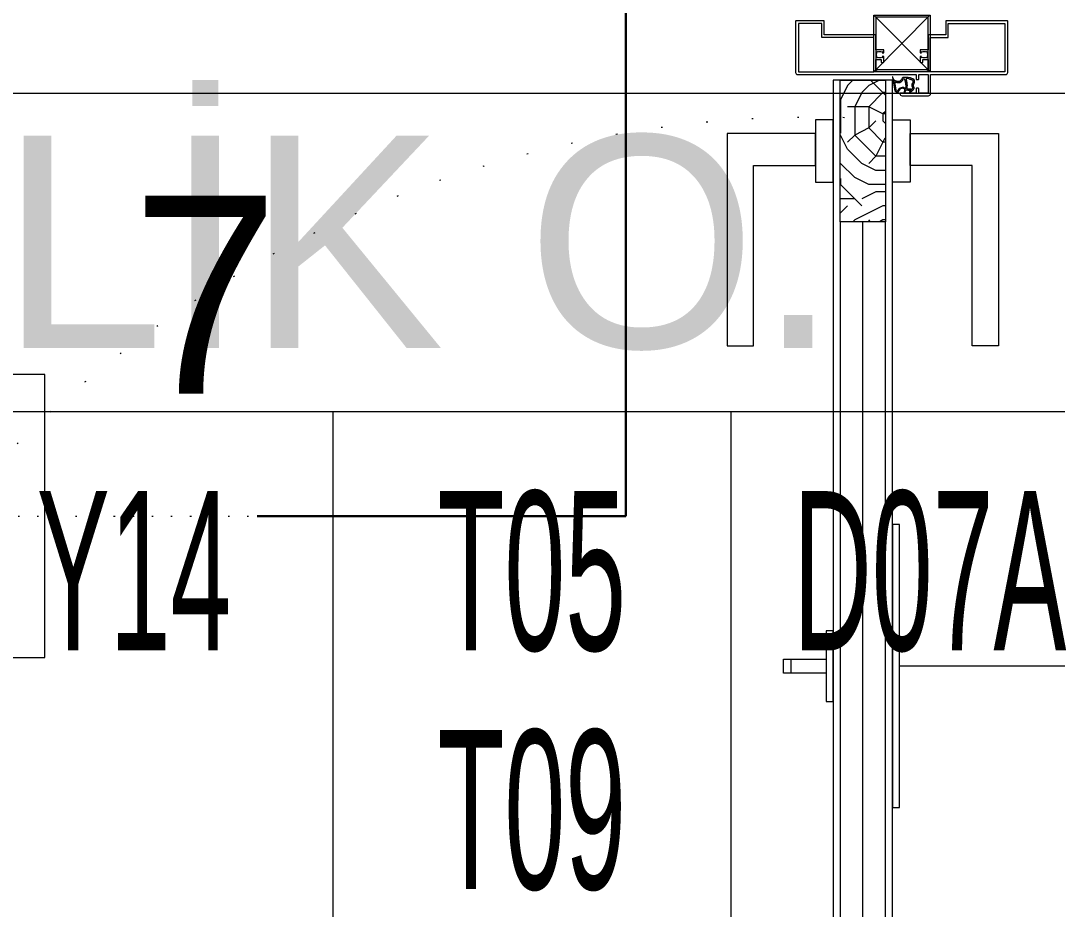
# Model space of a CAD drawing. Extents: x -2012 to 34975, y -1043 to 8321.
# Drawn here: x 4411 to 4484.3, y 3234.7 to 3297.5 of the extents above; entities that cross this region are included whole.
import ezdxf
from ezdxf.enums import TextEntityAlignment as Align

# ---------------------------------------------------------------- set-up
doc = ezdxf.new("R2010")
doc.units = 0
doc.header["$LTSCALE"] = 25
doc.linetypes.add('DOT2', pattern=[0.125, 0, -0.125])
doc.layers.get('0').update_dxf_attribs({"color": 9, "lineweight": 9})
for name, color, linetype, lineweight in [('06C', 9, 'Continuous', 9), ('06D', 9, 'Continuous', 9), ('09', 9, 'Continuous', 9), ('10', 9, 'Continuous', 9), ('12', 9, 'Continuous', 9), ('20', 9, 'DOT2', 9), ('21_MAHAL', 9, 'Continuous', 9), ('22', 8, 'Continuous', 9), ('31', 9, 'Continuous', 9), ('33', 9, 'BATTING', 9), ('E-KABLO', 7, 'Continuous', 30)]:
    doc.layers.add(name, color=color, linetype=linetype, lineweight=lineweight)
doc.styles.add('Arial', font='arial.ttf', dxfattribs={"height": 2.5})
doc.styles.add('MuuM_TEXT-STANDART', font='ARIALN.TTF')
doc.styles.add('TX-TEXT', font='')
doc.styles.get('TX-TEXT').set_extended_font_data('TrSah Futura Lt BT')
doc.linetypes.add('BATTING', pattern='A,0.0001,-0.1,[134,ltypeshp.shx,S=0.1,R=0,X=-0.1,Y=0],-0.2,[134,ltypeshp.shx,S=0.1,R=180,X=0.1,Y=0],-0.1', length=0.4001000000000002)

# ---------------------------------------------------------------- blocks, each defined once
blk = doc.blocks.new('p-korkasa_40x40')
at = {"layer": '10'}
for points in [[(-2, -2), (-2, -2, 4.557571570274368), (-2, -2), (2, -2.000000000000454, 6.895317174706505), (2, -2.000000000000454), (2, -2.000000000000454), (2, 2.000000000000454), (-2, 2), (-2, -2)], [(-1.85000000000582, -1.85000000000582), (-1.85000000000582, 1.85000000000582), (1.85000000000582, 1.85000000000582), (1.85000000000582, -1.85000000000582), (-1.85000000000582, -1.85000000000582, -4.556434831823175), (-1.85000000000582, -1.85000000000582)]]:
    blk.add_lwpolyline(points, format="xyb", close=True, dxfattribs=at)
for points in [[(2, -2.000000000000454), (-2, 2)], [(2, 2.000000000000454), (-2, -1.96874570933869)]]:
    blk.add_lwpolyline(points, dxfattribs=at)
blk = doc.blocks.new('p-krt-ahsapkapi90lık_2')
at = {"layer": '09'}
h = blk.add_hatch(dxfattribs=at)
h.set_pattern_fill('LOGEND', color=256, scale=10, style=0)
h.set_pattern_definition([(2.2e-15, (-13312.41443036621, 12798.00811659644), (9.999999999999996, -10), [3, -7]), (2.2e-15, (-13312.41443036621, 12797.50811659644), (9.999999999999996, -10), [3, -7]), (2.2e-15, (-13311.91443036621, 12796.50811659644), (9.999999999999996, -10), [2, -8]), (2.2e-15, (-13311.41443036621, 12795.50811659644), (9.999999999999996, -10), [1.5, -8.5]), (2.2e-15, (-13311.41443036621, 12794.50811659644), (9.999999999999996, -10), [1, -9]), (2.2e-15, (-13313.91443036621, 12793.50811659644), (9.999999999999996, -10), [0.5, -2.5, 0.5, -6.5]), (2.2e-15, (-13312.41443036621, 12793.00811659644), (9.999999999999996, -10), [0.5, -4, 1.5, -4]), (2.2e-15, (-13310.41443036621, 12792.50811659644), (9.999999999999996, -10), [0.5, -0.5, 0.5, -8.5]), (2.2e-15, (-13310.91443036621, 12792.00811659644), (9.999999999999996, -10), [0.5, -9.5]), (2.2e-15, (-13311.41443036621, 12791.00811659644), (9.999999999999996, -10), [1.5, -8.5]), (2.2e-15, (-13311.41443036621, 12790.00811659644), (9.999999999999996, -10), [2, -8]), (2.2e-15, (-13311.91443036621, 12789.00811659644), (9.999999999999996, -10), [2.5, -3, 0.5, -4]), (270, (-13315.91443036621, 12795.00811659644), (-10, -9.999999999999996), [0.5, -1, 2.5, -6]), (270, (-13315.41443036621, 12794.00811659644), (-10, -9.999999999999996), [0.5, -0.5, 1.5, -7.5]), (270, (-13314.91443036621, 12790.00811659644), (-10, -9.999999999999996), [1, -9]), (270, (-13314.41443036621, 12794.00811659644), (-10, -9.999999999999996), [2, -3, 0.5, -4.5]), (270, (-13313.91443036621, 12788.50811659644), (-10, -9.999999999999996), [0.5, -9.5]), (270, (-13313.41443036621, 12793.50811659644), (-10, -9.999999999999996), [1.5, -8.5]), (270, (-13312.41443036621, 12793.00811659644), (-10, -9.999999999999996), [1, -9]), (270, (-13311.41443036621, 12793.00811659644), (-10, -9.999999999999996), [0.5, -1.5, 1.5, -6.5]), (270, (-13310.91443036621, 12792.50811659644), (-10, -9.999999999999996), [0.5, -9.5]), (270, (-13310.41443036621, 12794.50811659644), (-10, -9.999999999999996), [1.399999999999999, -8.6]), (270, (-13309.91443036621, 12796.50811659644), (-10, -9.999999999999996), [1, -9]), (270, (-13308.91443036621, 12792.50811659644), (-10, -9.999999999999996), [0.5, -9.5]), (270, (-13307.91443036621, 12793.00811659644), (-10, -9.999999999999996), [1.5, -8.5]), (270, (-13306.91443036621, 12793.00811659644), (-10, -9.999999999999996), [1.5, -8.5]), (314.9999999999999, (-13308.41443036621, 12797.00811659644), (-3.3e-15, -10.00000000019025), [0.7071000000000001, -0.7071000000000001, 0.7071000000000001, -12.02083562]), (314.9999999999999, (-13310.41443036621, 12794.50811659644), (-3.3e-15, -10.00000000019025), [1.414199999999999, -12.72793562]), (314.9999999999999, (-13314.41443036621, 12789.50811659644), (-3.3e-15, -10.00000000019025), [1.414199999999999, -12.72793562]), (314.9999999999999, (-13312.41443036621, 12792.00811659644), (-3.3e-15, -10.00000000019025), [1.414199999999999, -12.72793562]), (314.9999999999999, (-13311.91443036621, 12794.00811659644), (-3.3e-15, -10.00000000019025), [1.414199999999999, -12.72793562]), (314.9999999999999, (-13308.91443036621, 12796.00811659644), (-3.3e-15, -10.00000000019025), [1.414199999999999, -12.72793562]), (314.9999999999999, (-13309.91443036621, 12795.50811659644), (-3.3e-15, -10.00000000019025), [2.121319999999998, -12.02081562]), (314.9999999999999, (-13312.91443036621, 12791.00811659644), (-3.3e-15, -10.00000000019025), [0.7071000000000001, -13.43503562]), (314.9999999999999, (-13313.41443036621, 12790.00811659644), (-3.3e-15, -10.00000000019025), [0.7071000000000001, -13.43503562]), (314.9999999999999, (-13309.41443036621, 12790.00811659644), (-3.3e-15, -10.00000000019025), [0.7071000000000001, -13.43503562]), (314.9999999999999, (-13313.41443036621, 12795.00811659644), (-3.3e-15, -10.00000000019025), [0.7071000000000001, -13.43503562]), (314.9999999999999, (-13307.91443036621, 12791.50811659644), (-3.3e-15, -10.00000000019025), [0.7071000000000001, -13.43503562]), (314.9999999999999, (-13311.41443036621, 12792.50811659644), (-3.3e-15, -10.00000000019025), [0.7071000000000001, -13.43503562]), (314.9999999999999, (-13310.41443036621, 12791.50811659644), (-3.3e-15, -10.00000000019025), [0.7071000000000001, -13.43503562]), (224.9999999999999, (-13310.91443036621, 12793.50811659644), (-10.00000000019025, 3.3e-15), [0.7071000000000001, -0.7071000000000001, 2.121319999999998, -10.60661562]), (224.9999999999999, (-13309.41443036621, 12793.50811659644), (-10.00000000019025, 3.3e-15), [0.7071000000000001, -13.43503562]), (224.9999999999999, (-13309.41443036621, 12797.00811659644), (-10.00000000019025, 3.3e-15), [0.7071000000000001, -13.43503562]), (224.9999999999999, (-13311.41443036621, 12794.50811659644), (-10.00000000019025, 3.3e-15), [0.7071000000000001, -13.43503562]), (224.9999999999999, (-13309.91443036621, 12792.50811659644), (-10.00000000019025, 3.3e-15), [0.7071000000000001, -13.43503562]), (224.9999999999999, (-13312.41443036621, 12795.00811659644), (-10.00000000019025, 3.3e-15), [0.7071000000000001, -13.43503562]), (224.9999999999999, (-13308.41443036621, 12795.00811659644), (-10.00000000019025, 3.3e-15), [0.7071000000000001, -13.43503562]), (224.9999999999999, (-13315.41443036621, 12798.00811659644), (-10.00000000019025, 3.3e-15), [0.7071000000000001, -13.43503562]), (224.9999999999999, (-13314.91443036621, 12797.50811659644), (-10.00000000019025, 3.3e-15), [1.414199999999999, -12.72793562]), (224.9999999999999, (-13314.41443036621, 12797.00811659644), (-10.00000000019025, 3.3e-15), [1.414199999999999, -12.72793562]), (224.9999999999999, (-13313.41443036621, 12797.00811659644), (-10.00000000019025, 3.3e-15), [1.414199999999999, -12.72793562]), (224.9999999999999, (-13312.91443036621, 12796.00811659644), (-10.00000000019025, 3.3e-15), [1.414199999999999, -12.72793562]), (224.9999999999999, (-13308.91443036621, 12792.00811659644), (-10.00000000019025, 3.3e-15), [1.414199999999999, -12.72793562]), (224.9999999999999, (-13306.91443036621, 12797.00811659644), (-10.00000000019025, 3.3e-15), [1.414199999999999, -12.72793562]), (224.9999999999999, (-13306.41443036621, 12789.00811659644), (-10.00000000019025, 3.3e-15), [1.414199999999999, -12.72793562]), (224.9999999999999, (-13306.41443036621, 12790.00811659644), (-10.00000000019025, 3.3e-15), [1.414199999999999, -12.72793562]), (224.9999999999999, (-13307.41443036621, 12790.50811659644), (-10.00000000019025, 3.3e-15), [1.414199999999999, -12.72793562]), (224.9999999999999, (-13314.41443036621, 12790.50811659644), (-10.00000000019025, 3.3e-15), [2.121319999999998, -12.02081562]), (224.9999999999999, (-13307.91443036621, 12791.50811659644), (-10.00000000019025, 3.3e-15), [2.121319999999998, -12.02081562]), (333.4349487999999, (-13313.41443036621, 12788.50811659644), (10.00000000000094, -4.0006493e-09), [1.117999999999998, -21.24267976999997]), (333.4349487999999, (-13313.41443036621, 12793.50811659644), (10.00000000000094, -4.0006493e-09), [1.117999999999998, -21.24267976999997]), (333.4349487999999, (-13312.41443036621, 12790.50811659644), (10.00000000000094, -4.0006493e-09), [1.117999999999998, -21.24267976999997]), (333.4349487999999, (-13309.41443036621, 12797.50811659644), (10.00000000000094, -4.0006493e-09), [1.117999999999998, -21.24267976999997]), (333.4349487999999, (-13309.91443036621, 12796.50811659644), (10.00000000000094, -4.0006493e-09), [1.117999999999998, -21.24267976999997]), (333.4349487999999, (-13312.91443036621, 12794.50811659644), (10.00000000000094, -4.0006493e-09), [1.117999999999998, -21.24267976999997]), (333.4349487999999, (-13312.91443036621, 12789.50811659644), (10.00000000000094, -4.0006493e-09), [1.117999999999998, -21.24267976999997]), (333.4349487999999, (-13309.91443036621, 12792.50811659644), (10.00000000000094, -4.0006493e-09), [2.235999999999996, -20.12467976999998]), (296.5650511799998, (-13309.91443036621, 12791.00811659644), (5.099821e-10, -10.00000000000094), [1.117999999999975, -21.24267976999961]), (296.5650511799998, (-13308.41443036621, 12794.00811659644), (5.099821e-10, -10.00000000000094), [1.117999999999975, -21.24267976999961]), (296.5650511799998, (-13313.41443036621, 12792.00811659644), (5.099821e-10, -10.00000000000094), [1.117999999999975, -21.24267976999961]), (296.5650511799998, (-13315.41443036621, 12791.50811659644), (5.099821e-10, -10.00000000000094), [1.117999999999975, -21.24267976999961]), (296.5650511799998, (-13309.41443036621, 12793.50811659644), (5.099821e-10, -10.00000000000094), [1.117999999999975, -21.24267976999961]), (296.5650511799998, (-13310.41443036621, 12793.50811659644), (5.099821e-10, -10.00000000000094), [1.117999999999975, -21.24267976999961]), (296.5650511799998, (-13314.41443036621, 12792.00811659644), (5.099821e-10, -10.00000000000094), [2.23599999999995, -20.12467976999961]), (296.5650511799998, (-13306.91443036621, 12795.50811659644), (5.099821e-10, -10.00000000000094), [2.23599999999995, -20.12467976999961]), (296.5650511799998, (-13307.91443036621, 12795.00811659644), (5.099821e-10, -10.00000000000094), [2.23599999999995, -20.12467976999961]), (243.4349487999999, (-13315.91443036621, 12796.50811659644), (-4.0006526e-09, -10.00000000000094), [1.117999999999979, -21.24267976999967]), (243.4349487999999, (-13315.91443036621, 12791.00811659644), (-4.0006526e-09, -10.00000000000094), [1.117999999999979, -21.24267976999967]), (243.4349487999999, (-13313.91443036621, 12798.00811659644), (-4.0006526e-09, -10.00000000000094), [1.117999999999979, -21.24267976999967]), (243.4349487999999, (-13314.91443036621, 12789.00811659644), (-4.0006526e-09, -10.00000000000094), [1.117999999999979, -21.24267976999967]), (243.4349487999999, (-13313.91443036621, 12795.00811659644), (-4.0006526e-09, -10.00000000000094), [1.117999999999979, -21.24267976999967]), (243.4349487999999, (-13311.91443036621, 12794.00811659644), (-4.0006526e-09, -10.00000000000094), [1.117999999999979, -21.24267976999967]), (243.4349487999999, (-13310.91443036621, 12792.00811659644), (-4.0006526e-09, -10.00000000000094), [1.117999999999979, -21.24267976999967]), (243.4349487999999, (-13315.41443036621, 12796.00811659644), (3.2114650989e-06, -10.00000160773382), [1.117999999999979, -21.24267976999967]), (243.4349487999999, (-13312.91443036621, 12794.50811659644), (-4.0006526e-09, -10.00000000000094), [1.117999999999979, -21.24267976999967]), (243.4349487999999, (-13309.91443036621, 12795.50811659644), (-4.0006526e-09, -10.00000000000094), [1.117999999999979, -21.24267976999967]), (243.4349487999999, (-13308.91443036621, 12794.50811659644), (-4.0006526e-09, -10.00000000000094), [1.117999999999979, -21.24267976999967]), (243.4349487999999, (-13306.91443036621, 12791.50811659644), (-4.0006526e-09, -10.00000000000094), [1.117999999999979, -21.24267976999967]), (243.4349487999999, (-13314.41443036621, 12788.50811659644), (-4.0006526e-09, -10.00000000000094), [1.117999999999979, -21.24267976999967]), (243.4349487999999, (-13315.91443036621, 12789.00811659644), (-4.0006526e-09, -10.00000000000094), [2.235999999999958, -20.12467976999968]), (243.4349487999999, (-13314.41443036621, 12796.00811659644), (-4.0006526e-09, -10.00000000000094), [2.235999999999958, -20.12467976999968]), (206.5650511799999, (-13315.91443036621, 12797.50811659644), (-10.00000000000094, -5.099854e-10), [1.117999999999994, -21.24267976999997]), (206.5650511799999, (-13307.41443036621, 12798.00811659644), (-10.00000000000094, -5.099854e-10), [1.117999999999994, -21.24267976999997]), (206.5650511799999, (-13307.91443036621, 12793.00811659644), (-10.00000000000094, -5.099854e-10), [1.117999999999994, -21.24267976999997]), (206.5650511799999, (-13311.91443036621, 12796.50811659644), (-10.00000000000094, -5.099854e-10), [1.117999999999994, -21.24267976999997]), (206.5650511799999, (-13312.41443036621, 12797.50811659644), (-10.00000000000094, -5.099854e-10), [1.117999999999994, -21.24267976999997]), (206.5650511799999, (-13311.41443036621, 12795.50811659644), (-10.00000000000094, -5.099854e-10), [1.117999999999994, -21.24267976999997]), (206.5650511799999, (-13308.41443036621, 12789.50811659644), (-10.00000000000094, -5.099854e-10), [1.117999999999994, -21.24267976999997]), (206.5650511799999, (-13307.41443036621, 12789.00811659644), (-10.00000000000094, -5.099854e-10), [2.235999999999995, -20.12467976999996])])
h.paths.add_polyline_path([(-82.06295667743686, -8.624922849336144), (-82.06295667743686, -8.657251558408461), (-81.26796583733085, -8.657251558408461), (-81.26796583733085, -8.624922849336144), (-80.74999999998543, -8.624922849336144), (-80.74999999998543, -8.657251558408461), (-79.79999999998836, -8.657251558408461), (-79.79999999998836, -11.79259414026455), (-80.74999999998543, -11.79259414026455), (-80.74999999998543, -11.82492284933687), (-81.26796583733085, -11.82492284933687), (-81.26796583733085, -11.79259414026455), (-82.06295667743686, -11.79259414026455), (-82.06295667743686, -11.82492284933687), (-85.79999999998836, -11.82492284933687), (-85.79999999998836, -8.624922849336144)])
h.paths.add_polyline_path([(-78.33203416264587, -8.657251558408461), (-77.53704332253983, -8.657251558408461), (-77.53704332253983, -8.624922849336144), (-75.80008858542716, -8.624922849336144), (-75.80008858542716, -11.82492284933687), (-77.53704332253983, -11.82492284933687), (-77.53704332253983, -11.79259414026455), (-78.33203416264587, -11.79259414026455), (-78.33203416264587, -11.82492284933687), (-78.84999999998399, -11.82492284933687), (-78.84999999999127, -11.79259414026455), (-79.79999999998836, -11.79259414026455), (-79.79999999998836, -8.657251558408461), (-78.84999999999127, -8.657251558408461), (-78.84999999999127, -8.624922849336144), (-78.33203416264587, -8.624922849336144)])
at = {"layer": '10'}
h = blk.add_hatch(color=256, dxfattribs=at)
edge = h.paths.add_edge_path()
edge.add_spline(control_points=[(-84.91241686967986, -6.917947239577187), (-84.95189052585918, -6.864285404019027), (-85.02342378612956, -6.767040648392137), (-85.13020272284483, -6.672551900635879), (-85.21634565771092, -6.56495741051185), (-85.32515451245854, -6.619789821685117), (-85.42739724352576, -6.655564719592802), (-85.53593551152152, -6.631291630532358), (-85.62040257077751, -6.563945441441318), (-85.71350848439033, -6.561248048150446), (-85.82809680374339, -6.564730564077762), (-85.8992461604721, -6.726158637186017), (-85.98372597599518, -6.899314346734173), (-86.00441399060219, -7.134035352879434), (-85.97919688548427, -7.290541999904237), (-85.98614067231394, -7.437838338730212), (-85.8723159346846, -7.450463377128467), (-85.80046526710794, -7.534430192525178), (-85.6870381912886, -7.619523208722966), (-85.70929536579204, -7.744473672792081), (-85.72681202101377, -7.861084602525806), (-85.7675793090311, -8.006740419761625), (-85.89443736143585, -8.054464717537483), (-86.07184330130985, -8.102956709717546), (-86.02376578051191, -8.124730455227107), (-85.99945321428824, -8.131829164365625)], knot_values=[0, 0, 0, 0, 1.972481329933421, 3.574485720078666, 4.45923172184263, 5.627326994262999, 6.631388320856649, 7.787072978740821, 8.75015276194368, 9.776376719050775, 10.52172028727109, 11.98318526219924, 14.34903833668033, 16.62296311174929, 18.66660599276623, 19.53265988375316, 20.30320742306432, 21.53106540985929, 22.8950020509257, 24.14050273090668, 24.94140504827469, 26.57643914558082, 28.1214307914516, 29.40842415818681, 30.06904306217089, 30.06904306217089, 30.06904306217089, 30.06904306217089], degree=3, periodic=0)
edge.add_arc((-85.99384772445774, -8.112630766419898), 0.0200000000000125, 613.7234121128038, 639.6961277373919)
edge.add_line((-85.990479269225, -8.132345063499088), (-85.03858532772212, -7.969701063923821))
edge.add_spline(control_points=[(-85.03858532771847, -7.969701063924731), (-85.0112120002304, -7.923379809053586), (-84.95669608318713, -7.857859637028012), (-84.95094408858859, -7.754046141290018), (-84.96694217213373, -7.691756071802956), (-84.9663047588838, -7.698385908424826), (-85.03769904914225, -7.674495467359519), (-85.03769904914225, -7.674495467359519)], knot_values=[0, 0, 0, 0, 0.2230052084876708, 0.4469780816912642, 0.8022655540997069, 1.018676818468204, 1.060393501096338, 1.060393501096338, 1.060393501096338, 1.060393501096338], degree=3, periodic=0)
edge.add_arc((-84.9842358185997, -7.440021336580683), 0.2404920685283454, 488.8576386954631, 617.1553904040015, ccw=False)
edge.add_spline(control_points=[(-85.13511753539933, -7.252748427272308), (-85.1087978296491, -7.270489090347838), (-85.0507449812576, -7.269479121718178), (-84.95404166801019, -7.323419167252723), (-84.95561594152969, -7.205667391433963), (-85.14868430822389, -7.194337360197097), (-85.08619836642174, -7.039898625760543), (-85.09875890660624, -6.792038827075884), (-84.98261839940824, -6.926091087494568), (-84.93152999118321, -6.920164489762099), (-84.91241686967986, -6.917947239577187)], knot_values=[1.684532790128255, 1.684532790128255, 1.684532790128255, 1.684532790128255, 1.827512949640418, 2.001131811412198, 2.034132841388928, 2.383878172112238, 2.570749579948123, 2.81730155771981, 2.995364809708569, 3.101801527567439, 3.101801527567439, 3.101801527567439, 3.101801527567439], degree=3, periodic=0)
edge = h.paths.add_edge_path(flags=16)
edge.add_spline(control_points=[(-85.69245044419222, -7.943256781123637), (-85.67617170473386, -7.926611503462482), (-85.65991805079102, -7.907280197752698), (-85.63712323496296, -7.869624002702039), (-85.63009669488382, -7.855043038623988), (-85.62622697611368, -7.84651781845605)], knot_values=[4.696285649924368, 4.696285649924368, 4.696285649924368, 4.696285649924368, 4.79612257682362, 4.79612257682362, 4.854419796380462, 4.854419796380462, 4.854419796380462, 4.854419796380462], degree=3, periodic=0)
edge.add_spline(control_points=[(-85.62622697611368, -7.84651781845605), (-85.62639217221293, -7.843491241717856), (-85.62634431691546, -7.840454012959527), (-85.62599751088419, -7.830654365618103), (-85.6254855950756, -7.823038918166274), (-85.62407014972996, -7.80657036768025), (-85.62319709649456, -7.797886598222246), (-85.6211618914458, -7.780213612386433), (-85.62002240029688, -7.771517570217839), (-85.61633801805874, -7.746135934710763), (-85.61346631609922, -7.727815247631952), (-85.61019387181294, -7.686167062147432), (-85.6095047521885, -7.662891489671893), (-85.61554820334277, -7.625744769531593), (-85.61878033128595, -7.612864554914268), (-85.62976943990363, -7.581369700179493), (-85.63913722647702, -7.564312605471059), (-85.65973395550827, -7.534303680644371), (-85.6712469915874, -7.521292778848874), (-85.6942966950155, -7.497871210132871), (-85.70545581123588, -7.487711023721203), (-85.72623104826926, -7.469766251582768), (-85.73600692904436, -7.461798483294842), (-85.7551670200919, -7.4458818424755), (-85.7649632566463, -7.437726406991715), (-85.7944018574708, -7.415018424264418), (-85.81583520009734, -7.400162153662678), (-85.84141278986499, -7.387561592746352)], knot_values=[3.795205768767631, 3.795205768767631, 3.795205768767631, 3.795205768767631, 3.825435281411388, 3.825435281411388, 3.876175829762433, 3.876175829762433, 3.923120005564896, 3.923120005564896, 3.970064181367359, 3.970064181367359, 4.056079576782027, 4.056079576782027, 4.1420949721967, 4.1420949721967, 4.181856208153813, 4.181856208153813, 4.244411595576305, 4.244411595576305, 4.309456277789172, 4.309456277789172, 4.374500960002043, 4.374500960002043, 4.436400391423946, 4.436400391423946, 4.498299822845847, 4.498299822845847, 4.605733337985941, 4.605733337985941, 4.605733337985941, 4.605733337985941], degree=3, periodic=0)
edge.add_arc((-85.80782653280039, -7.319385619433888), 0.0759999999999773, 477.222189992527, 603.7732677223272, ccw=False)
edge.add_arc((-85.42277503076183, -8.223052336219553), 1.058097748058568, 798.8376998673891, 833.3761552425167, ccw=False)
edge.add_arc((-85.22178951548267, -7.204596749437767), 0.0200000000000284, 689.8045860840282, 798.9000715373778, ccw=False)
edge.add_arc((-84.93800291658407, -7.429473832107758), 0.3422998841750275, 861.1287320440588, 965.5119483040053)
edge.add_arc((-85.10197943760431, -7.808249349916878), 0.0708012071070941, 630.1577279099495, 791.8184495585259, ccw=False)
edge.add_line((-85.10178453123808, -7.879050288745928), (-85.67478329710866, -7.976954904974263))
edge.add_arc((-85.67815175233409, -7.957240607895073), 0.019999999999999, 495.6378390656023, 639.6961277305409, ccw=False)
edge = h.paths.add_edge_path(flags=16)
edge.add_spline(control_points=[(-85.92777787787054, -7.073415549322817), (-85.92724453016855, -7.071483857656858), (-85.92670610732601, -7.06955013065817), (-85.91682294035125, -7.034343986131713), (-85.90601336515103, -7.000461790816189), (-85.89418731540353, -6.966001341246736), (-85.89379462554643, -6.964859911888198), (-85.89340117003303, -6.963719069251965)], knot_values=[2.606882164150666, 2.606882164150666, 2.606882164150666, 2.606882164150666, 2.618308665253161, 2.618308665253161, 2.814704777591772, 2.814704777591772, 2.821436412206805, 2.821436412206805, 2.821436412206805, 2.821436412206805], degree=3, periodic=0)
edge.add_spline(control_points=[(-85.89340117003303, -6.963719069251965), (-85.88231552170325, -6.931575714093922), (-85.87062207479177, -6.899898122930608), (-85.85796293670866, -6.867181486701156), (-85.85737921987311, -6.865676693483692), (-85.85679395194165, -6.864171658191481)], knot_values=[2.408074102405524, 2.408074102405524, 2.408074102405524, 2.408074102405524, 2.597738580129102, 2.597738580129102, 2.606882164150666, 2.606882164150666, 2.606882164150666, 2.606882164150666], degree=3, periodic=0)
edge.add_spline(control_points=[(-85.85679395194165, -6.864171658191481), (-85.85109370060668, -6.849513278822997), (-85.84524631346721, -6.83483193675056), (-85.83253770699957, -6.803616380413582), (-85.82560582749285, -6.786977167943405), (-85.81301002277176, -6.757336136895901), (-85.8076096848381, -6.744686314275893), (-85.8020567310159, -6.732009424922579)], knot_values=[2.149006277224146, 2.149006277224146, 2.149006277224146, 2.149006277224146, 2.238060749371884, 2.238060749371884, 2.336258805541188, 2.336258805541188, 2.408074102405524, 2.408074102405524, 2.408074102405524, 2.408074102405524], degree=3, periodic=0)
edge.add_spline(control_points=[(-85.8020567310159, -6.732009424922579), (-85.80001674440427, -6.727352320725912), (-85.79795616068441, -6.722691563587433), (-85.79199150962086, -6.709361042638191), (-85.78817100950982, -6.701321083466607), (-85.78105523244449, -6.687153471215423), (-85.77775809278681, -6.680996047176447), (-85.77176572962344, -6.670640165171786), (-85.76926390406152, -6.666603096025938), (-85.76629840686655, -6.662866075217607)], knot_values=[1.977607441624772, 1.977607441624772, 1.977607441624772, 1.977607441624772, 2.003990200929743, 2.003990200929743, 2.053089229014396, 2.053089229014396, 2.101047753119271, 2.101047753119271, 2.149006277224144, 2.149006277224144, 2.149006277224144, 2.149006277224144], degree=3, periodic=0)
edge.add_arc((-85.75063182792655, -6.675298223228309), 0.0200000000000304, 810.5555631517886, 861.5663893431632, ccw=False)
edge.add_spline(control_points=[(-85.75299877214276, -6.655438777743252), (-85.75187288088637, -6.655304588606668), (-85.75072960987744, -6.655195447357983), (-85.74462242020672, -6.654696926234464), (-85.73851066089266, -6.654454105937475), (-85.72128280498873, -6.654075918966553), (-85.70943071841612, -6.654088638628309), (-85.6993613856248, -6.654390755968051)], knot_values=[1.69878072459484, 1.69878072459484, 1.69878072459484, 1.69878072459484, 1.709176364630534, 1.709176364630534, 1.751194216338215, 1.751194216338215, 1.814824352558606, 1.814824352558606, 1.814824352558606, 1.814824352558606], degree=3, periodic=0)
edge.add_spline(control_points=[(-85.6993613856248, -6.654390755968051), (-85.69926469319762, -6.654393657099718), (-85.69916816515615, -6.654396584915958), (-85.69000581126602, -6.654677514594368), (-85.68216809326256, -6.655264700875702), (-85.67219494781602, -6.656535206879197), (-85.66916829611002, -6.657019545960794), (-85.66359999036649, -6.658133582845039), (-85.66168751182705, -6.658595444099772), (-85.65704070856009, -6.659858617924327), (-85.65426319409744, -6.660818601889333), (-85.65010678641556, -6.662671333306206), (-85.64861359064527, -6.663408908087149), (-85.64541914484289, -6.665064819600956), (-85.64392279823369, -6.665860911671188), (-85.63990738075518, -6.668080501392978), (-85.63813671409297, -6.669107113979408), (-85.63630756733619, -6.670198898271337)], knot_values=[1.498288754767149, 1.498288754767149, 1.498288754767149, 1.498288754767149, 1.498899773643438, 1.498899773643438, 1.55638679152604, 1.55638679152604, 1.58513030046734, 1.58513030046734, 1.61387380940864, 1.61387380940864, 1.646408564364206, 1.646408564364206, 1.665384561853024, 1.665384561853024, 1.684360559341839, 1.684360559341839, 1.69878072459484, 1.69878072459484, 1.69878072459484, 1.69878072459484], degree=3, periodic=0)
edge.add_line((-85.63630756733619, -6.670198898271337), (-85.59268582783261, -6.696235917906049))
edge.add_line((-85.59268582783261, -6.696235917908777), (-85.50717331455235, -6.729409159046099))
edge.add_line((-85.50717331455235, -6.729409159044735), (-85.43151368949839, -6.737607307852612))
edge.add_line((-85.43151368949475, -6.737607307852158), (-85.3261518759682, -6.716470338265933))
edge.add_spline(control_points=[(-85.3261518759682, -6.716470338262298), (-85.31712462045834, -6.713190918402687), (-85.30836485675536, -6.709708192924152), (-85.2820235105173, -6.698784392789094), (-85.26627040450694, -6.691531791835582), (-85.25382427850126, -6.686714677227428)], knot_values=[0.9322138717899155, 0.9322138717899155, 0.9322138717899155, 0.9322138717899155, 0.9728151593248144, 0.9728151593248144, 1.059280169269481, 1.059280169269481, 1.059280169269481, 1.059280169269481], degree=3, periodic=0)
edge.add_arc((-85.24660536170995, -6.705366412814327), 0.0199999999999873, 761.1876026072525, 834.1288367209762, ccw=False)
edge.add_spline(control_points=[(-85.23180271664752, -6.691917186108184), (-85.22496063667494, -6.699447796119784), (-85.21607690208474, -6.709733010724447), (-85.20713799075749, -6.719466676277079), (-85.2071239508441, -6.719481963518772), (-85.20710991125816, -6.719497249443518)], knot_values=[0.6191493752113117, 0.6191493752113117, 0.6191493752113117, 0.6191493752113117, 0.6800377646677511, 0.6800377646677511, 0.6801335518299229, 0.6801335518299229, 0.6801335518299229, 0.6801335518299229], degree=3, periodic=0)
edge.add_line((-85.20710991125816, -6.719497249443518), (-85.18161459536711, -6.746335141001508))
edge.add_arc((-85.23593068309854, -6.799493043647088), 0.0760000000000115, 741.8248503193474, 764.3825803939202, ccw=False)
edge.add_line((-85.16537800818331, -6.771238485387582), (-85.1623035818302, -6.845903450998776))
edge.add_line((-85.16230358183383, -6.845903451001504), (-85.16654401335836, -6.929206083145345))
edge.add_line((-85.16654401335107, -6.929206083143067), (-85.1706110223895, -7.009101856953747))
edge.add_line((-85.1706110223895, -7.009101856954657), (-85.17297653384956, -7.055571969668563))
edge.add_line((-85.17297653384594, -7.055571969667652), (-85.17297978936404, -7.055577664500557))
edge.add_arc((-85.24828632877325, -7.045334367998293), 0.0760000000000394, 622.7718027218857, 712.2540888927069, ccw=False)
edge.add_line((-85.2578487607243, -7.120730388418451), (-85.2577030322791, -7.120689963657237))
edge.add_line((-85.2577030322791, -7.120689963656332), (-85.32453509727202, -7.108291905025452))
edge.add_line((-85.32453509727202, -7.108291905027727), (-85.41549911673792, -7.098951587460303))
edge.add_line((-85.41549911673063, -7.098951587457122), (-85.54397923942815, -7.100184649608308))
edge.add_line((-85.5439792394318, -7.100184649611036), (-85.61155897399657, -7.107619667228847))
edge.add_line((-85.61155897399294, -7.107619667225663), (-85.75239759660325, -7.138757753914432))
edge.add_arc((-85.47032483902149, -8.0805044295048), 0.9830828253785207, 826.6740540243767, 831.084137855976)
edge.add_arc((-85.85451898338944, -7.093642619765888), 0.0760000000000061, 524.5649605422865, 653.6945358760281, ccw=False)
at = {"layer": '06C'}
blk.add_line((-44.90000001470252, -15.32496892659401), (-43.90000001470252, -15.32496892659401), dxfattribs=at)
for points in [[(-41.90000001470253, -12.82496892659401), (-41.90000001470253, -12.32496892659401), (-46.90000001470251, -12.32496892659401), (-46.90000001470251, -12.82496892659401)], [(-44.90000001470252, -15.82496892659401), (-44.90000001470252, -12.82496892659401), (-43.90000001470252, -12.82496892659401), (-43.90000001470252, -15.82496892659401)]]:
    blk.add_lwpolyline(points, close=True, dxfattribs=at)
at = {"layer": '06D'}
for points in [[(-82.02219937939299, -6.874927720640698), (-82.02219937939299, -0.6249277206406987), (-67.022199379393, -0.6249277206406987), (-67.022199379393, -2.499927720640698), (-79.77219937939299, -2.499927720640698), (-79.77219937939299, -2.499927720640698), (-79.77219937939299, -6.874927720640698), (-82.02219937939299, -6.874927720640698)], [(-82.99719937939517, -8.124927720640697), (-82.99719937939517, -6.874927720640698), (-78.5971993793937, -6.874927720640698), (-78.5971993793937, -8.124927720640697), (-82.99719937939517, -8.124927720640697)], [(-82.99718975204816, -12.32506326580551), (-82.99718975204816, -13.57506326580551), (-78.59718975204669, -13.57506326580551), (-78.59718975204669, -12.32506326580551), (-82.99718975204816, -12.32506326580551)], [(-82.02218975204596, -13.57506326580551), (-82.02218975204596, -19.82506326580551), (-67.02218975204596, -19.82506326580551), (-67.02218975204596, -17.95006326580551), (-79.77218975204596, -17.95006326580551), (-79.77218975204596, -17.95006326580551), (-79.77218975204596, -13.57506326580551), (-82.02218975204596, -13.57506326580551)]]:
    blk.add_lwpolyline(points, dxfattribs=at)
at = {"layer": '10'}
for p, q in [((-85.16011299559612, -6.802869717732393), (-85.17297503110603, -7.055542448553751)), ((-85.99047926921776, -8.132345063499088), (-85.03858532771847, -7.969701063924731)), ((-85.67478329710866, -7.976954904974263), (-85.10000244036199, -7.878745794332643))]:
    blk.add_line(p, q, dxfattribs=at)
blk.add_lwpolyline([(-89.99999999999274, -4.329922849337891, 0.4142135623730951), (-89.97499999999127, -4.354922849335705), (-88.99999999992724, -4.354922849335705), (-88.99999999992724, -5.589922849336288, 0.4142135623730951), (-88.9749999999258, -5.614922849337745), (-87.95454592067834, -5.614922849337745), (-87.95454592067834, -6.173725933527748), (-87.72454592067517, -6.173725933527748), (-87.72454592067517, -6.064436611646669), (-87.76040381337955, -6.100294504347402, -0.0916730868048769), (-87.83111449149874, -6.02958382622819), (-87.79502218031121, -5.993491515044298, -0.2882609505077494), (-87.79502218031121, -5.753960352012652), (-87.83111449149874, -5.717868040828762, -0.091673086804877), (-87.76040381337955, -5.647157362709548), (-87.72431150219198, -5.683249673893442, -0.2882609505067066), (-87.48478033916035, -5.683249673893442), (-87.4486880279801, -5.647157362709548, -0.09167308680455198), (-87.37797734986088, -5.717868040828762), (-87.41406966104113, -5.753960352012652, -0.2882609505077494), (-87.41406966104113, -5.993491515044298), (-87.37797734986088, -6.02958382622819, -0.0916730868044047), (-87.4486880279801, -6.100294504347402), (-87.48454592067719, -6.064436611646669), (-87.48454592067719, -6.173725933527748), (-87.07954592067833, -6.173725933527748, 0.4142135623730951), (-87.0545459206769, -6.148725933529931), (-87.0545459206769, -5.998725933528477, 0.4142135623730951), (-87.07954592067833, -5.973725933527019), (-87.25454592067398, -5.973725933527019), (-87.25454592067398, -5.614922849337745), (-86.54999999998834, -5.614922849337745, -0.4142135623730951), (-86.39999999998692, -5.764922849335562), (-86.39999999998692, -9.14492284933658, -0.4142135623730951), (-86.54999999998834, -9.294922849338036), (-87.25454592067398, -9.294922849338036), (-87.25454592067398, -8.936119765145124), (-87.07954592067833, -8.936119765145124, 0.4142135623730951), (-87.0545459206769, -8.911119765147305), (-87.0545459206769, -8.76111976514585, 0.4142135623730951), (-87.07954592067833, -8.736119765144393), (-87.48454592067719, -8.736119765144393), (-87.48454592067719, -8.845409087029111), (-87.4486880279801, -8.809551194328376, -0.0916730868044046), (-87.37797734986088, -8.880261872443953), (-87.41406966104113, -8.916354183631482, -0.2882609505077494), (-87.41406966104113, -9.155885346663126), (-87.37797734986088, -9.19197765784702, -0.09167308680455198), (-87.44868802797284, -9.262688335966233), (-87.48478033916035, -9.226596024778695, -0.2882609505067075), (-87.72431150219198, -9.226596024778695), (-87.76040381337955, -9.262688335966233, -0.0916730868048769), (-87.83111449149874, -9.19197765784702), (-87.79502218031121, -9.155885346663126, -0.2882609505077494), (-87.79502218031121, -8.916354183631482), (-87.83111449149874, -8.880261872447589, -0.091673086804877), (-87.76040381337955, -8.809551194328376), (-87.72454592067517, -8.845409087029111), (-87.72454592067517, -8.736119765144393), (-87.95454592067834, -8.736119765144393), (-87.95454592067834, -9.294922849338036), (-88.9749999999258, -9.294922849338036, 0.4142135623730951), (-88.99999999992724, -9.319922849335851), (-89.00000003306923, -12.95499892049338), (-89.97500003313326, -12.95499892049338, 0.4142135623730951), (-90.00000003313473, -12.97999892049483), (-90.00000003313473, -14.94999892049236, 0.4142135623730951), (-89.97500003313326, -14.97499892049382), (-86.35000003313326, -14.97499892049382, 0.4142135623730951), (-86.20000003313179, -14.82499892049236), (-86.19999999998981, -6.454922849337891), (-85.87499999999272, -6.454922849337891, 0.4142135623730951), (-85.84999999999127, -6.429922849336433), (-85.84999999999127, -6.299922849335417, 0.4142135623730951), (-85.87499999999272, -6.274922849337598), (-86.19999999998981, -6.274922849337598), (-86.19999999998981, -5.614922849337745), (-84.87999999999009, -5.614922849337745), (-84.87999999999009, -6.274922849337598), (-85.2049999999872, -6.274922849337598, 0.4142135623730951), (-85.22999999998864, -6.299922849335417), (-85.22999999998864, -6.429922849336433, 0.4142135623730951), (-85.2049999999872, -6.454922849337891), (-84.87999999999009, -6.454922849337891), (-84.87999999999009, -7.594922849337308), (-84.84999999999127, -7.594922849337308, 0.4142135623730951), (-84.69999999998981, -7.444922849335853), (-84.69999999998981, -5.584922849335271, 0.4142135623730951), (-84.84999999999127, -5.434922849337453), (-86.19999999998981, -5.434922849337453), (-86.19999999830543, -0.1249994727986632, 0.4142135623730951), (-86.34999999830687, 0.025000527199154), (-89.97499999830687, 0.025000527199154, 0.4142135623730951), (-89.99999999830834, 5.271976988e-07)], format="xyb", close=True, dxfattribs=at)
for points in [[(-89.79999999830395, -0.1749994727979356), (-86.39999999830981, -0.1749994727979356), (-86.39999999998692, -5.45492284933425), (-88.81999999992695, -5.45492284933425), (-88.81999999992695, -4.194922849335853), (-89.79999999998836, -4.194922849335853)], [(-34.40029411764772, -8.12513293336815), (-34.40029411764772, -7.625132933368148), (-54.40029411764772, -7.625132933368148), (-54.40029411764772, -8.12513293336815)], [(-88.81999999992695, -9.45492284933789), (-88.82000003306894, -13.11499892049687), (-89.80000003313035, -13.11499892049687), (-89.80000003313035, -14.77499892049309), (-86.4000000331289, -14.77499892049309), (-86.39999999998692, -9.45492284933789)]]:
    blk.add_lwpolyline(points, close=True, dxfattribs=at)
blk.add_lwpolyline([(-85.85549108539998, -7.169636402522882), (-85.75239759660325, -7.138757753917162), (-85.61155897399294, -7.107619667225663), (-85.5439792394318, -7.100184649611036), (-85.41549911673063, -7.098951587457122), (-85.32453509727202, -7.108291905027727), (-85.2577030322791, -7.120689963656332), (-85.20124977316298, -7.105029949379968), (-85.17297978936404, -7.055577664501469), (-85.1706110223895, -7.009101856954657), (-85.16654401335107, -6.929206083143067), (-85.16230358183383, -6.845903451001504), (-85.16537800818331, -6.771238485387582), (-85.18161459537077, -6.746335141004236), (-85.20710991125816, -6.719497249439883), (-85.2420070187145, -6.685902208704647), (-85.32615187597548, -6.716470338265933), (-85.43151368949475, -6.737607307852158), (-85.50717331455235, -6.729409159044735), (-85.59268582783261, -6.696235917908777), (-85.63630756733619, -6.670198898271337), (-85.69936138563207, -6.654390755968051), (-85.76629840686655, -6.662866075213968), (-85.8020567310159, -6.732009424922579), (-85.85679395194165, -6.864171658187843), (-85.89340117003303, -6.963719069251965), (-85.92777787787054, -7.073415549322817), (-85.90424945287668, -7.151113311465452), (-85.90424950385203, -7.151113267354956), (-85.85549108539998, -7.169636402522882)], dxfattribs=at)
for centre, radius, start, end in [((-85.85451898338944, -7.093642619765888), 0.076, 164.5649605628809, 293.694535921475), ((-85.80782653280039, -7.319385619433888), 0.076, 117.2221899833417, 243.7732677343404), ((-85.42277503076183, -8.223052336219553), 1.058097748058572, 78.8352965664122, 113.3761552417276), ((-85.47032483902149, -8.0805044295048), 0.983082825378532, 77.50932807980038, 111.0841378523934), ((-85.75063182792655, -6.675298223228309), 0.02, 96.79672500268923, 141.5663893635959), ((-84.93800291658407, -7.429473832107758), 0.3422998841750354, 141.1287320442906, 245.5453093007312), ((-85.24828632877325, -7.045334367998293), 0.076, 264.2179119479088, 352.2540888927921), ((-85.24660536170995, -6.705366412814327), 0.02, 42.25731725302869, 111.1582946275623), ((-84.9842358185997, -7.440021336580683), 0.2404920685283614, 128.8576386952535, 257.1553904039145), ((-85.22178951548267, -7.204596749437767), 0.02, 329.8045860839884, 78.77292514936522), ((-85.23593068309854, -6.799493043647088), 0.076, 359.2671202455318, 44.38258039273718), ((-85.67815175233409, -7.957240607895073), 0.02, 135.6378390694188, 279.6961277274344), ((-85.10197943760431, -7.808249349916878), 0.0708012071070867, 268.4304577292627, 72.54515043780049)]:
    blk.add_arc(centre, radius, start, end, dxfattribs=at)
for points, knots in [([(-84.91241686967986, -6.917947239577187), (-84.95189052585918, -6.864285404019027), (-85.02342378612956, -6.767040648392137), (-85.13020272284483, -6.672551900635879), (-85.21634565771092, -6.56495741051185), (-85.32515451245854, -6.619789821685117), (-85.42739724352576, -6.655564719592802), (-85.53593551152152, -6.631291630532358), (-85.62040257077751, -6.563945441441318), (-85.71350848439033, -6.561248048150446), (-85.82809680374339, -6.564730564077762), (-85.8992461604721, -6.726158637186017), (-85.98372597599518, -6.899314346734173), (-86.00441399060219, -7.134035352879434), (-85.97919688548427, -7.290541999904237), (-85.98614067231394, -7.437838338730212), (-85.8723159346846, -7.450463377128467), (-85.80046526710794, -7.534430192525178), (-85.6870381912886, -7.619523208722966), (-85.70929536579204, -7.744473672792081), (-85.72681202101377, -7.861084602525806), (-85.7675793090311, -8.006740419761625), (-85.89443736143585, -8.07446471753792), (-86.07184330130985, -8.102956709717546), (-86.02376578051191, -8.124730455227107), (-85.99945321428824, -8.131829164365625)], [0, 0, 0, 0, 1.972481329933421, 3.574485720078666, 4.45923172184263, 5.627326994262999, 6.631388320856649, 7.787072978740821, 8.75015276194368, 9.776376719050775, 10.52172028727109, 11.98318526219924, 14.34903833668033, 16.62296311174929, 18.66660599276623, 19.53265988375316, 20.30320742306432, 21.53106540985929, 22.8950020509257, 24.14050273090668, 24.94140504827469, 26.57643914558082, 28.1214307914516, 29.40842415818681, 30.06904306217089, 30.06904306217089, 30.06904306217089, 30.06904306217089]), ([(-85.76629840686655, -6.662866075217607), (-85.76926390406152, -6.666603096025938), (-85.77176572962344, -6.670640165171786), (-85.77775809278681, -6.680996047176447), (-85.78105523244449, -6.687153471215423), (-85.78817100950982, -6.701321083466607), (-85.79199150962086, -6.709361042638191), (-85.80363108176971, -6.735374561067144), (-85.81105539933924, -6.752736426496995), (-85.82560582749285, -6.786977167943405), (-85.83253770699957, -6.803616380413582), (-85.84586687764383, -6.836356199542933), (-85.85229237763271, -6.852526332659181), (-85.87105071279801, -6.901005907187935), (-85.88314509404155, -6.933824923853535), (-85.90601336515103, -7.000461790816189), (-85.91682294035125, -7.034343986131713), (-85.92670610732601, -7.06955013065817), (-85.92724453016126, -7.071483857656858), (-85.92777787787054, -7.073415549322817)], [1.977607441624772, 1.977607441624772, 1.977607441624772, 1.977607441624772, 2.025565965729647, 2.025565965729647, 2.073524489834522, 2.073524489834522, 2.122623517919175, 2.122623517919175, 2.220821574088481, 2.220821574088481, 2.319019630257786, 2.319019630257786, 2.417217686427089, 2.417217686427089, 2.613613798765703, 2.613613798765703, 2.810009911104313, 2.810009911104313, 2.821436412206809, 2.821436412206809, 2.821436412206809, 2.821436412206809]), ([(-85.25382427850126, -6.686714677227428), (-85.26627040450694, -6.691531791835582), (-85.2820235105173, -6.698784392789094), (-85.31319004830583, -6.711709207891543), (-85.32728093639162, -6.717181532225366), (-85.3565727438472, -6.726564716693247), (-85.3722172229318, -6.730656721549167), (-85.40899065409758, -6.737008262865857), (-85.4309399789854, -6.738406420077808), (-85.47347081550105, -6.736224290802058), (-85.49436092963877, -6.732836068247704), (-85.5321454443474, -6.723004461975505), (-85.54915391768009, -6.717044151744631), (-85.5761045465624, -6.705035141480037), (-85.58659915996395, -6.699618935483158), (-85.60473050869768, -6.689583421262796), (-85.61265011571959, -6.684810854661918), (-85.62820081817333, -6.675216563711728), (-85.63517708158906, -6.670695254026213), (-85.64392279823369, -6.665860911667548), (-85.64541914484289, -6.665064819600956), (-85.64861359064527, -6.663408908087149), (-85.65010678641556, -6.662671333306206), (-85.65426319409744, -6.660818601889333), (-85.65704070856009, -6.659858617924327), (-85.66168751182705, -6.658595444099772), (-85.66359999036649, -6.658133582845039), (-85.66916829611002, -6.657019545960794), (-85.67219494781602, -6.656535206879197), (-85.68216809326256, -6.655264700875702), (-85.69000581126602, -6.654677514594368), (-85.70920295907851, -6.654088905092067), (-85.72118316707201, -6.654073731708193), (-85.73851066089266, -6.654454105937475), (-85.74462242020672, -6.654696926234464), (-85.75072960987744, -6.655195447357983), (-85.75187288088637, -6.655304588606668), (-85.75299877214276, -6.655438777743252)], [0.9322138717899155, 0.9322138717899155, 0.9322138717899155, 0.9322138717899155, 1.018678881734585, 1.018678881734585, 1.082556095212454, 1.082556095212454, 1.146433308690327, 1.146433308690327, 1.225396899008182, 1.225396899008182, 1.304360489326034, 1.304360489326034, 1.372259955503497, 1.372259955503497, 1.41560344399742, 1.41560344399742, 1.458946932491345, 1.458946932491345, 1.512708920020149, 1.512708920020149, 1.531684917508965, 1.531684917508965, 1.550660914997782, 1.550660914997782, 1.583195669953349, 1.583195669953349, 1.611939178894649, 1.611939178894649, 1.640682687835949, 1.640682687835949, 1.698169705718551, 1.698169705718551, 1.762410860815229, 1.762410860815229, 1.804428712522914, 1.804428712522914, 1.814824352558608, 1.814824352558608, 1.814824352558608, 1.814824352558608]), ([(-85.18161459537077, -6.746335141004236), (-85.1899615096554, -6.737806367182201), (-85.19849364771653, -6.728879583632076), (-85.21607690208474, -6.709733010724447), (-85.22496063667494, -6.699447796119784), (-85.23180271664752, -6.691917186108184)], [0.5601748397419227, 0.5601748397419227, 0.5601748397419227, 0.5601748397419227, 0.6192451623734839, 0.6192451623734839, 0.680133551829923, 0.680133551829923, 0.680133551829923, 0.680133551829923]), ([(-85.13511753539933, -7.252748427272308), (-85.1087978296491, -7.270489090347838), (-85.0507449812576, -7.269479121718178), (-84.95404166801019, -7.323419167252723), (-84.95561594152969, -7.205667391433963), (-85.14868430822389, -7.194337360197097), (-85.08619836642174, -7.039898625760543), (-85.09875890660624, -6.792038827075884), (-84.98261839940824, -6.926091087494568), (-84.93152999118321, -6.920164489762099), (-84.91241686967986, -6.917947239577187)], [1.684532790128255, 1.684532790128255, 1.684532790128255, 1.684532790128255, 1.827512949640418, 2.001131811412198, 2.034132841388928, 2.383878172112238, 2.570749579948123, 2.81730155771981, 2.995364809708569, 3.101801527567439, 3.101801527567439, 3.101801527567439, 3.101801527567439]), ([(-85.84141278986499, -7.387561592746352), (-85.81583520009734, -7.400162153662678), (-85.7944018574708, -7.415018424264418), (-85.7649632566463, -7.437726406991715), (-85.7551670200919, -7.4458818424755), (-85.73600692904436, -7.461798483294842), (-85.72623104826926, -7.469766251582768), (-85.70545581123588, -7.487711023721203), (-85.6942966950155, -7.497871210132871), (-85.6712469915874, -7.521292778848874), (-85.65973395550827, -7.534303680644371), (-85.63913722647702, -7.564312605471059), (-85.62976943990363, -7.581369700179493), (-85.61878033128595, -7.612864554914268), (-85.61554820334277, -7.625744769531593), (-85.6095047521885, -7.662891489671893), (-85.61019387181294, -7.686167062147432), (-85.61346631609922, -7.727815247631952), (-85.61633801805874, -7.746135934710763), (-85.62002240029688, -7.771517570217839), (-85.6211618914458, -7.780213612386433), (-85.62319709649456, -7.797886598222246), (-85.62407014972996, -7.80657036768025), (-85.6254855950756, -7.823038918166274), (-85.62599751088419, -7.830654365618103), (-85.62634431691546, -7.840454012959527), (-85.62639217221293, -7.843491241717856), (-85.62622697611368, -7.84651781845605)], [3.795205768767627, 3.795205768767627, 3.795205768767627, 3.795205768767627, 3.902639283907723, 3.902639283907723, 3.964538715329623, 3.964538715329623, 4.026438146751528, 4.026438146751528, 4.091482828964397, 4.091482828964397, 4.156527511177267, 4.156527511177267, 4.219082898599757, 4.219082898599757, 4.258844134556872, 4.258844134556872, 4.34485952997154, 4.34485952997154, 4.430874925386211, 4.430874925386211, 4.477819101188671, 4.477819101188671, 4.524763276991137, 4.524763276991137, 4.575503825342183, 4.575503825342183, 4.605733337985941, 4.605733337985941, 4.605733337985941, 4.605733337985941]), ([(-85.62622697611368, -7.84651781845605), (-85.63009669488382, -7.855043038623988), (-85.63712323496296, -7.869624002702039), (-85.65991805079102, -7.907280197752698), (-85.67617170473386, -7.926611503462482), (-85.69245044419222, -7.943256781123637)], [4.696285649924367, 4.696285649924367, 4.696285649924367, 4.696285649924367, 4.754582869481208, 4.754582869481208, 4.854419796380462, 4.854419796380462, 4.854419796380462, 4.854419796380462]), ([(-85.03858532771847, -7.969701063924731), (-85.0112120002304, -7.923379809053586), (-84.95669608318713, -7.857859637028012), (-84.95094408858859, -7.754046141290018), (-84.96694217213373, -7.691756071802956), (-84.9663047588838, -7.698385908424826), (-85.03769904914225, -7.674495467359519), (-85.03769904914225, -7.674495467359519)], [0, 0, 0, 0, 0.2230052084876708, 0.4469780816912642, 0.8022655540997069, 1.018676818468204, 1.060393501096338, 1.060393501096338, 1.060393501096338, 1.060393501096338])]:
    blk.add_open_spline(points, degree=3, knots=knots, dxfattribs=at)
at = {"layer": '12', "ltscale": 20}
for points in [[(-85.79999999998836, -8.124922849336144), (-85.80029411765281, -12.32492284933687), (-4.200294117636076, -12.32492284933687), (-4.200000029410147, -8.125343017400155)], [(-75.80008858542716, -8.624922849336144), (-75.80008858542716, -11.82492284933687), (-12.20028270518742, -11.82492284933687), (-12.20029276963396, -8.624921489303233)]]:
    blk.add_lwpolyline(points, close=True, dxfattribs=at)
blk.add_lwpolyline([(-75.80008858542716, -11.82492284933687), (-75.80008858542716, -11.82492284933687), (-85.79999999998836, -11.82492284933687), (-85.79999999998836, -8.624922849336144), (-75.80008857337087, -8.624922849336144)], dxfattribs=at)
at = {"layer": '20'}
blk.add_arc((-2.995327281042591, -13.74826057475366), 80.18601050932828, 178.4112403743147, 269.1389755846894, dxfattribs=at)
at = {"layer": '33', "ltscale": 0.15}
blk.add_lwpolyline([(-12.20028918252137, -10.22492216932005), (-75.80008858542716, -10.22492284933832)], dxfattribs=at)
at = {"layer": '10', "extrusion": (0, 0, -1), "zscale": -1, "rotation": 180}
blk.add_blockref('p-korkasa_40x40', (88.39999999998692, -7.454922849337891), dxfattribs=at)
blk = doc.blocks.new('0_doorno')
blk.add_lwpolyline([(4.5, 5.684e-13), (12.5, 5.684e-13)])
at = {"style": 'Arial'}
blk.add_attdef('YUKSEKLIK', text='', height=2, dxfattribs=at).set_placement((4.999999999999877, 5.900000000000542), align=Align.TOP_LEFT)
blk.add_attdef('GENISLIK', text='', height=2, dxfattribs=at).set_placement((4.999999999999593, -1.89467939972644), align=Align.BOTTOM_LEFT)
blk.add_attdef('KAPINO', text='', height=1.399999999999999, dxfattribs=at).set_placement((-0.0186673205339503, -0.0351091544562223), align=Align.MIDDLE)
blk = doc.blocks.new('0_roomno2')
blk.add_lwpolyline([(19.375, -10.50000000000218), (0, -10.50000000000218), (0, 0), (19.375, 0)], close=True)
for points in [[(0, -3.000000000001454), (19.375, -3.000000000001454)], [(11.875, -3.000000000001454), (11.875, -10.50000000000218)], [(15.625, -3.000000000001454), (15.625, -10.50000000000218)]]:
    blk.add_lwpolyline(points)
at = {"style": 'Arial'}
blk.add_attdef('ODANO', (0, 1.170000000001164), '', height=2, dxfattribs=at)
blk.add_attdef('MEKANADI', text='', height=2, dxfattribs=at).set_placement((0.3500000000000002, -3.000000000001454), align=Align.BOTTOM_LEFT)
at = {"style": 'MuuM_TEXT-STANDART', "width": 0.6}
for tag, p in [('YER01', (10, -4.500000000001454)), ('TAVAN01', (13.75, -4.500000000001454)), ('DUVAR01', (17.5, -4.500000000001454)), ('YER02', (10, -6.750000000001456)), ('TAVAN02', (13.75, -6.750000000001456)), ('DUVAR02', (17.5, -6.750000000001456)), ('YER03', (10, -9.000000000001457)), ('TAVAN03', (13.75, -9.000000000001457)), ('DUVAR03', (17.5, -9.000000000001457))]:
    blk.add_attdef(tag, text='', height=1.5, dxfattribs=at).set_placement(p, align=Align.MIDDLE_CENTER)
for tag, p in [('M2', (0.3500000000000001, -4.875000000001454)), ('TEMIZTAVANYUKSEKLIGI', (1.799999999999999, -8.607952679349546))]:
    blk.add_attdef(tag, text='', height=1.5, dxfattribs=at).set_placement(p, align=Align.MIDDLE_LEFT)
blk = doc.blocks.new('p-bur-VW-aydınlatma 07')
at = {"linetype": 'DOT2', "ltscale": 0.4}
for q in [(0, 25), (-25, 0), (0, -25), (25, 0)]:
    blk.add_line((0, 0), q, dxfattribs=at)
at = {"linetype": 'ByBlock'}
blk.add_lwpolyline([(0, 10), (-10, 10), (-10, -10), (10, -10), (10, 9.999648500000148), (0, 9.999648480096766)], dxfattribs=at)
at = {"insert": (16.13084225740749, 22.64832009750444), "char_height": 14, "width": 14.59600000000136, "attachment_point": 1, "style": 'TX-TEXT'}
blk.add_mtext('7', dxfattribs=at)

msp = doc.modelspace()

# ---------------------------------------------------------------- linework, layer by layer
at = {"layer": 'E-KABLO', "color": 6}
for p in [(4453.838333119858, 3320.931437205654), (4427.765353321164, 3262.500000008435)]:
    msp.add_line(p, (4453.838333119858, 3262.491002980621), dxfattribs=at)

# ---------------------------------------------------------------- block references
at = {"layer": '10', "rotation": 270}
msp.add_blockref('p-krt-ahsapkapi90lık_2', (4480.813332651433, 3207.499999518199), dxfattribs=at)
at = {"layer": '21_MAHAL'}
ref = msp.add_blockref('0_roomno2', (4344.063287601005, 3292.387368224543), dxfattribs=dict(at, xscale=7.5, yscale=7.5, zscale=7.5))
ref.add_attrib('MEKANADI', 'TEMİZLİK O.', dxfattribs={"layer": '0', "height": 15, "style": 'Arial'}).set_placement((4346.688287601012, 3269.887368224528), align=Align.BOTTOM_LEFT)
ref.add_attrib('YER01', 'Y14', dxfattribs={"layer": '0', "height": 11.25, "style": 'MuuM_TEXT-STANDART', "width": 0.6000000000000001}).set_placement((4419.063287601004, 3258.637368224528), align=Align.MIDDLE_CENTER)
ref.add_attrib('TAVAN01', 'T05', dxfattribs={"layer": '0', "height": 11.25, "style": 'MuuM_TEXT-STANDART', "width": 0.6000000000000001}).set_placement((4447.188287601004, 3258.637368224528), align=Align.MIDDLE_CENTER)
ref.add_attrib('DUVAR01', 'D07A', dxfattribs={"layer": '0', "height": 11.25, "style": 'MuuM_TEXT-STANDART', "width": 0.6000000000000001}).set_placement((4475.313287601005, 3258.637368224528), align=Align.MIDDLE_CENTER)
ref.add_attrib('TAVAN02', 'T09', dxfattribs={"layer": '0', "height": 11.25, "style": 'MuuM_TEXT-STANDART', "width": 0.6000000000000001}).set_placement((4447.188287601004, 3241.762368224528), align=Align.MIDDLE_CENTER)
at = {"layer": '22', "xscale": -5, "yscale": 5, "zscale": 5}
msp.add_blockref('0_doorno', (4535.688199718062, 3251.900293635845), dxfattribs=at)
at = {"layer": '31', "linetype": 'ByBlock'}
msp.add_blockref('p-bur-VW-aydınlatma 07', (4402.765353321163, 3262.500000010761), dxfattribs=at)

doc.saveas('drawing.dxf')
